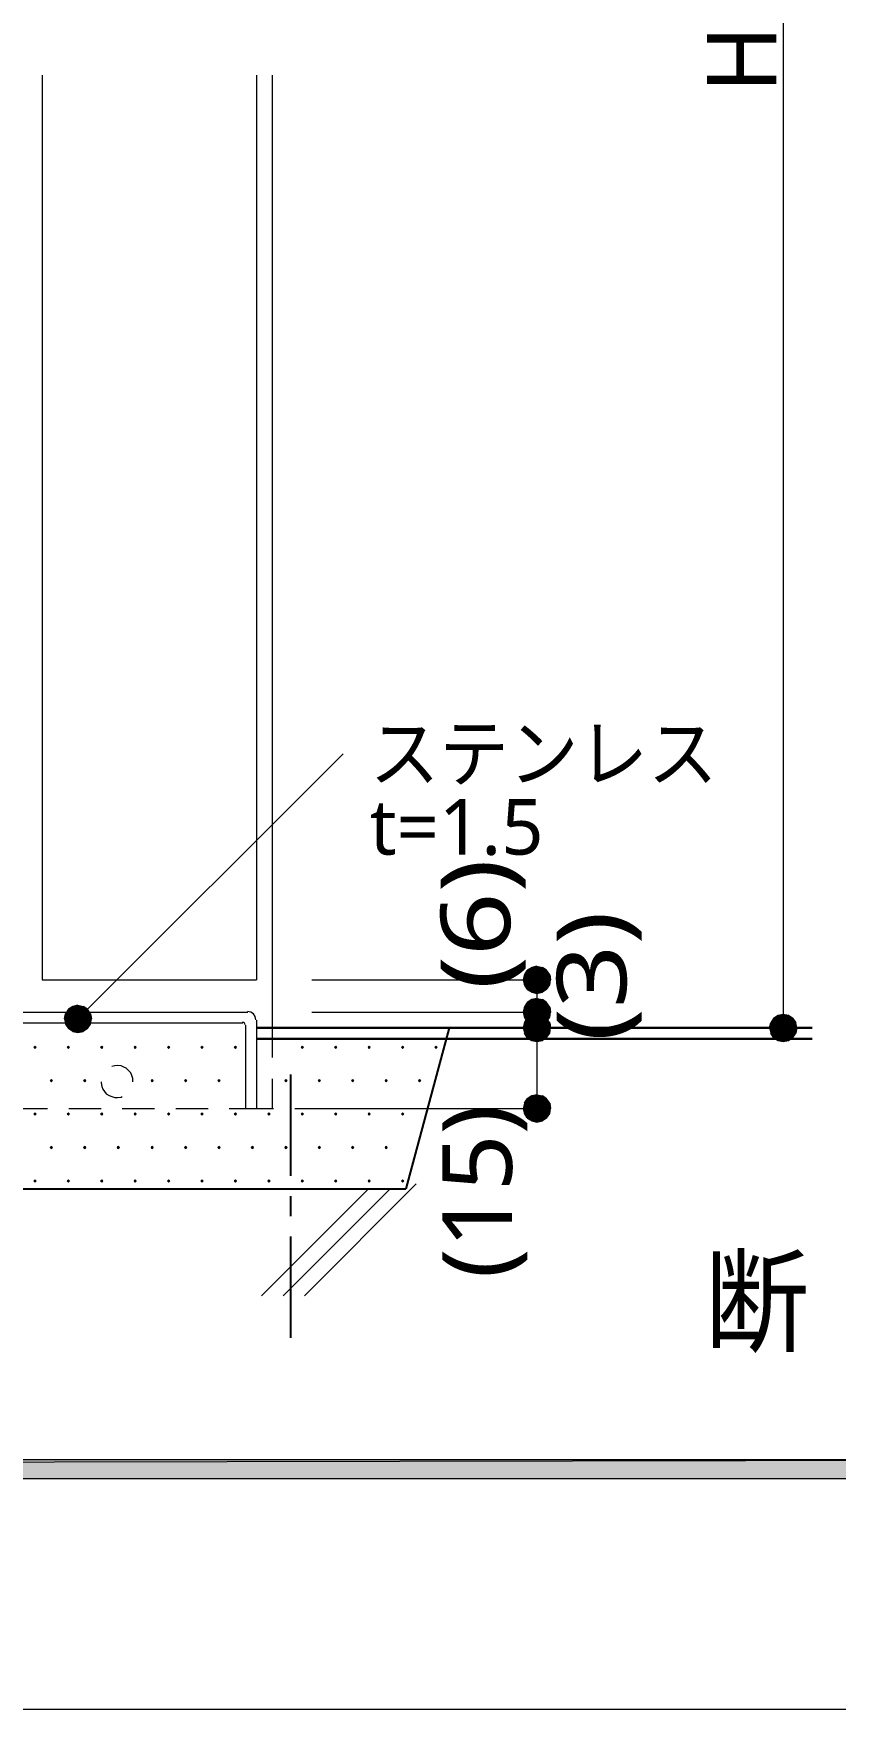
# Model space of a CAD drawing. Header units: millimetres. Extents: x 0 to 420, y 0 to 297.
# Drawn here: x 341.7 to 371.7, y 157 to 219.6 of the extents above; entities that cross this region are included whole.
import ezdxf
from ezdxf.enums import TextEntityAlignment as Align

# ---------------------------------------------------------------- set-up
doc = ezdxf.new("R2010")
doc.units = ezdxf.units.MM
doc.styles.add('kst32b', font='NotoSansJP-Variable.ttf')

msp = doc.modelspace()

# ---------------------------------------------------------------- hatches: boundary and pattern name
h = msp.add_hatch(color=7)
h.paths.add_polyline_path([(360.913, 184.616), (360.765, 184.721), (360.553, 184.256), (360.913, 184.616)])
h.paths.add_polyline_path([(360.765, 184.721), (360.553, 184.256), (360.553, 184.764), (360.765, 184.721)])
h.paths.add_polyline_path([(360.553, 184.256), (360.553, 184.764), (360.362, 184.721), (360.553, 184.256)])
h = msp.add_hatch(color=7)
h.paths.add_polyline_path([(360.362, 184.721), (360.193, 184.616), (360.553, 184.256), (360.362, 184.721)])
h.paths.add_polyline_path([(360.193, 184.616), (360.553, 184.256), (360.087, 184.446), (360.193, 184.616)])
h.paths.add_polyline_path([(360.553, 184.256), (360.087, 184.446), (360.045, 184.256), (360.553, 184.256)])
h = msp.add_hatch(color=7)
h.paths.add_polyline_path([(360.045, 184.256), (360.087, 184.065), (360.553, 184.256), (360.045, 184.256)])
h.paths.add_polyline_path([(360.087, 184.065), (360.553, 184.256), (360.193, 183.896), (360.087, 184.065)])
h.paths.add_polyline_path([(360.553, 184.256), (360.193, 183.896), (360.362, 183.79), (360.553, 184.256)])
for points in [[(360.362, 183.79), (360.553, 183.748), (360.553, 184.256), (360.362, 183.79)], [(343.218, 183.261), (343.048, 183.155), (343.408, 182.795), (343.218, 183.261)], [(360.362, 182.584), (360.553, 182.541), (360.553, 183.049), (360.362, 182.584)], [(360.362, 181.991), (360.553, 181.949), (360.553, 182.457), (360.362, 181.991)], [(369.295, 182.647), (369.252, 182.457), (369.761, 182.457), (369.295, 182.647)], [(370.226, 182.266), (370.268, 182.457), (369.761, 182.457), (370.226, 182.266)], [(341.799, 181.779), (341.778, 181.758), (341.757, 181.737), (341.778, 181.716), (341.799, 181.695), (341.821, 181.716), (341.842, 181.737), (341.821, 181.758), (341.799, 181.779)], [(343.048, 181.779), (343.027, 181.758), (343.006, 181.737), (343.027, 181.716), (343.048, 181.695), (343.069, 181.716), (343.091, 181.737), (343.069, 181.758), (343.048, 181.779)], [(344.297, 181.779), (344.276, 181.758), (344.255, 181.737), (344.276, 181.716), (344.297, 181.695), (344.318, 181.716), (344.339, 181.737), (344.318, 181.758), (344.297, 181.779)], [(345.546, 181.779), (345.525, 181.758), (345.504, 181.737), (345.525, 181.716), (345.546, 181.695), (345.567, 181.716), (345.588, 181.737), (345.567, 181.758), (345.546, 181.779)], [(346.795, 181.779), (346.773, 181.758), (346.752, 181.737), (346.773, 181.716), (346.795, 181.695), (346.816, 181.716), (346.837, 181.737), (346.816, 181.758), (346.795, 181.779)], [(348.044, 181.779), (348.022, 181.758), (348.001, 181.737), (348.022, 181.716), (348.044, 181.695), (348.065, 181.716), (348.086, 181.737), (348.065, 181.758), (348.044, 181.779)], [(349.292, 181.779), (349.271, 181.758), (349.25, 181.737), (349.271, 181.716), (349.292, 181.695), (349.313, 181.716), (349.335, 181.737), (349.313, 181.758), (349.292, 181.779)], [(351.79, 181.779), (351.769, 181.758), (351.748, 181.737), (351.769, 181.716), (351.79, 181.695), (351.811, 181.716), (351.832, 181.737), (351.811, 181.758), (351.79, 181.779)], [(353.039, 181.779), (353.018, 181.758), (352.996, 181.737), (353.018, 181.716), (353.039, 181.695), (353.06, 181.716), (353.081, 181.737), (353.06, 181.758), (353.039, 181.779)], [(354.288, 181.779), (354.266, 181.758), (354.245, 181.737), (354.266, 181.716), (354.288, 181.695), (354.309, 181.716), (354.33, 181.737), (354.309, 181.758), (354.288, 181.779)], [(355.537, 181.779), (355.515, 181.758), (355.494, 181.737), (355.515, 181.716), (355.537, 181.695), (355.558, 181.716), (355.579, 181.737), (355.558, 181.758), (355.537, 181.779)], [(356.785, 181.779), (356.764, 181.758), (356.743, 181.737), (356.764, 181.716), (356.785, 181.695), (356.806, 181.716), (356.828, 181.737), (356.806, 181.758), (356.785, 181.779)], [(342.413, 180.53), (342.392, 180.509), (342.371, 180.488), (342.392, 180.467), (342.413, 180.446), (342.434, 180.467), (342.455, 180.488), (342.434, 180.509), (342.413, 180.53)], [(343.662, 180.53), (343.641, 180.509), (343.62, 180.488), (343.641, 180.467), (343.662, 180.446), (343.683, 180.467), (343.704, 180.488), (343.683, 180.509), (343.662, 180.53)], [(346.181, 180.53), (346.16, 180.509), (346.138, 180.488), (346.16, 180.467), (346.181, 180.446), (346.202, 180.467), (346.223, 180.488), (346.202, 180.509), (346.181, 180.53)], [(347.43, 180.53), (347.409, 180.509), (347.387, 180.488), (347.409, 180.467), (347.43, 180.446), (347.451, 180.467), (347.472, 180.488), (347.451, 180.509), (347.43, 180.53)], [(348.679, 180.53), (348.657, 180.509), (348.636, 180.488), (348.657, 180.467), (348.679, 180.446), (348.7, 180.467), (348.721, 180.488), (348.7, 180.509), (348.679, 180.53)], [(351.176, 180.53), (351.155, 180.509), (351.134, 180.488), (351.155, 180.467), (351.176, 180.446), (351.197, 180.467), (351.219, 180.488), (351.197, 180.509), (351.176, 180.53)], [(352.425, 180.53), (352.404, 180.509), (352.383, 180.488), (352.404, 180.467), (352.425, 180.446), (352.446, 180.467), (352.467, 180.488), (352.446, 180.509), (352.425, 180.53)], [(353.674, 180.53), (353.653, 180.509), (353.631, 180.488), (353.653, 180.467), (353.674, 180.446), (353.695, 180.467), (353.716, 180.488), (353.695, 180.509), (353.674, 180.53)], [(354.923, 180.53), (354.902, 180.509), (354.88, 180.488), (354.902, 180.467), (354.923, 180.446), (354.944, 180.467), (354.965, 180.488), (354.944, 180.509), (354.923, 180.53)], [(356.171, 180.53), (356.15, 180.509), (356.129, 180.488), (356.15, 180.467), (356.171, 180.446), (356.193, 180.467), (356.214, 180.488), (356.193, 180.509), (356.171, 180.53)], [(341.799, 179.282), (341.778, 179.26), (341.757, 179.239), (341.778, 179.218), (341.799, 179.197), (341.821, 179.218), (341.842, 179.239), (341.821, 179.26), (341.799, 179.282)], [(343.048, 179.282), (343.027, 179.26), (343.006, 179.239), (343.027, 179.218), (343.048, 179.197), (343.069, 179.218), (343.091, 179.239), (343.069, 179.26), (343.048, 179.282)], [(344.297, 179.282), (344.276, 179.26), (344.255, 179.239), (344.276, 179.218), (344.297, 179.197), (344.318, 179.218), (344.339, 179.239), (344.318, 179.26), (344.297, 179.282)], [(345.546, 179.282), (345.525, 179.26), (345.504, 179.239), (345.525, 179.218), (345.546, 179.197), (345.567, 179.218), (345.588, 179.239), (345.567, 179.26), (345.546, 179.282)], [(346.795, 179.282), (346.773, 179.26), (346.752, 179.239), (346.773, 179.218), (346.795, 179.197), (346.816, 179.218), (346.837, 179.239), (346.816, 179.26), (346.795, 179.282)], [(348.044, 179.282), (348.022, 179.26), (348.001, 179.239), (348.022, 179.218), (348.044, 179.197), (348.065, 179.218), (348.086, 179.239), (348.065, 179.26), (348.044, 179.282)], [(349.292, 179.282), (349.271, 179.26), (349.25, 179.239), (349.271, 179.218), (349.292, 179.197), (349.313, 179.218), (349.335, 179.239), (349.313, 179.26), (349.292, 179.282)], [(350.541, 179.282), (350.52, 179.26), (350.499, 179.239), (350.52, 179.218), (350.541, 179.197), (350.562, 179.218), (350.584, 179.239), (350.562, 179.26), (350.541, 179.282)], [(351.79, 179.282), (351.769, 179.26), (351.748, 179.239), (351.769, 179.218), (351.79, 179.197), (351.811, 179.218), (351.832, 179.239), (351.811, 179.26), (351.79, 179.282)], [(353.039, 179.282), (353.018, 179.26), (352.996, 179.239), (353.018, 179.218), (353.039, 179.197), (353.06, 179.218), (353.081, 179.239), (353.06, 179.26), (353.039, 179.282)], [(354.288, 179.282), (354.266, 179.26), (354.245, 179.239), (354.266, 179.218), (354.288, 179.197), (354.309, 179.218), (354.33, 179.239), (354.309, 179.26), (354.288, 179.282)], [(355.537, 179.282), (355.515, 179.26), (355.494, 179.239), (355.515, 179.218), (355.537, 179.197), (355.558, 179.218), (355.579, 179.239), (355.558, 179.26), (355.537, 179.282)], [(360.362, 178.985), (360.553, 178.943), (360.553, 179.451), (360.362, 178.985)], [(342.413, 178.033), (342.392, 178.012), (342.371, 177.99), (342.392, 177.969), (342.413, 177.948), (342.434, 177.969), (342.455, 177.99), (342.434, 178.012), (342.413, 178.033)], [(343.662, 178.033), (343.641, 178.012), (343.62, 177.99), (343.641, 177.969), (343.662, 177.948), (343.683, 177.969), (343.704, 177.99), (343.683, 178.012), (343.662, 178.033)], [(344.911, 178.033), (344.89, 178.012), (344.869, 177.99), (344.89, 177.969), (344.911, 177.948), (344.932, 177.969), (344.953, 177.99), (344.932, 178.012), (344.911, 178.033)], [(346.181, 178.033), (346.16, 178.012), (346.138, 177.99), (346.16, 177.969), (346.181, 177.948), (346.202, 177.969), (346.223, 177.99), (346.202, 178.012), (346.181, 178.033)], [(347.43, 178.033), (347.409, 178.012), (347.387, 177.99), (347.409, 177.969), (347.43, 177.948), (347.451, 177.969), (347.472, 177.99), (347.451, 178.012), (347.43, 178.033)], [(348.679, 178.033), (348.657, 178.012), (348.636, 177.99), (348.657, 177.969), (348.679, 177.948), (348.7, 177.969), (348.721, 177.99), (348.7, 178.012), (348.679, 178.033)], [(349.927, 178.033), (349.906, 178.012), (349.885, 177.99), (349.906, 177.969), (349.927, 177.948), (349.948, 177.969), (349.97, 177.99), (349.948, 178.012), (349.927, 178.033)], [(351.176, 178.033), (351.155, 178.012), (351.134, 177.99), (351.155, 177.969), (351.176, 177.948), (351.197, 177.969), (351.219, 177.99), (351.197, 178.012), (351.176, 178.033)], [(352.425, 178.033), (352.404, 178.012), (352.383, 177.99), (352.404, 177.969), (352.425, 177.948), (352.446, 177.969), (352.467, 177.99), (352.446, 178.012), (352.425, 178.033)], [(353.674, 178.033), (353.653, 178.012), (353.631, 177.99), (353.653, 177.969), (353.674, 177.948), (353.695, 177.969), (353.716, 177.99), (353.695, 178.012), (353.674, 178.033)], [(354.923, 178.033), (354.902, 178.012), (354.88, 177.99), (354.902, 177.969), (354.923, 177.948), (354.944, 177.969), (354.965, 177.99), (354.944, 178.012), (354.923, 178.033)], [(341.799, 176.784), (341.778, 176.763), (341.757, 176.742), (341.778, 176.721), (341.799, 176.699), (341.821, 176.721), (341.842, 176.742), (341.821, 176.763), (341.799, 176.784)], [(343.048, 176.784), (343.027, 176.763), (343.006, 176.742), (343.027, 176.721), (343.048, 176.699), (343.069, 176.721), (343.091, 176.742), (343.069, 176.763), (343.048, 176.784)], [(344.297, 176.784), (344.276, 176.763), (344.255, 176.742), (344.276, 176.721), (344.297, 176.699), (344.318, 176.721), (344.339, 176.742), (344.318, 176.763), (344.297, 176.784)], [(345.546, 176.784), (345.525, 176.763), (345.504, 176.742), (345.525, 176.721), (345.546, 176.699), (345.567, 176.721), (345.588, 176.742), (345.567, 176.763), (345.546, 176.784)], [(346.795, 176.784), (346.773, 176.763), (346.752, 176.742), (346.773, 176.721), (346.795, 176.699), (346.816, 176.721), (346.837, 176.742), (346.816, 176.763), (346.795, 176.784)], [(348.044, 176.784), (348.022, 176.763), (348.001, 176.742), (348.022, 176.721), (348.044, 176.699), (348.065, 176.721), (348.086, 176.742), (348.065, 176.763), (348.044, 176.784)], [(349.292, 176.784), (349.271, 176.763), (349.25, 176.742), (349.271, 176.721), (349.292, 176.699), (349.313, 176.721), (349.335, 176.742), (349.313, 176.763), (349.292, 176.784)], [(350.541, 176.784), (350.52, 176.763), (350.499, 176.742), (350.52, 176.721), (350.541, 176.699), (350.562, 176.721), (350.584, 176.742), (350.562, 176.763), (350.541, 176.784)], [(351.79, 176.784), (351.769, 176.763), (351.748, 176.742), (351.769, 176.721), (351.79, 176.699), (351.811, 176.721), (351.832, 176.742), (351.811, 176.763), (351.79, 176.784)], [(353.039, 176.784), (353.018, 176.763), (352.996, 176.742), (353.018, 176.721), (353.039, 176.699), (353.06, 176.721), (353.081, 176.742), (353.06, 176.763), (353.039, 176.784)], [(354.288, 176.784), (354.266, 176.763), (354.245, 176.742), (354.266, 176.721), (354.288, 176.699), (354.309, 176.721), (354.33, 176.742), (354.309, 176.763), (354.288, 176.784)], [(355.537, 176.784), (355.515, 176.763), (355.494, 176.742), (355.515, 176.721), (355.537, 176.699), (355.558, 176.721), (355.579, 176.742), (355.558, 176.763), (355.537, 176.784)]]:
    msp.add_hatch(color=7).paths.add_polyline_path(points)
h = msp.add_hatch(color=7)
h.paths.add_polyline_path([(361.04, 184.065), (361.061, 184.256), (360.553, 184.256), (361.04, 184.065)])
h.paths.add_polyline_path([(361.061, 184.256), (360.553, 184.256), (361.04, 184.446), (361.061, 184.256)])
h.paths.add_polyline_path([(360.553, 184.256), (361.04, 184.446), (360.913, 184.616), (360.553, 184.256)])
h = msp.add_hatch(color=7)
h.paths.add_polyline_path([(360.553, 183.748), (360.765, 183.79), (360.553, 184.256), (360.553, 183.748)])
h.paths.add_polyline_path([(360.765, 183.79), (360.553, 184.256), (360.913, 183.896), (360.765, 183.79)])
h.paths.add_polyline_path([(360.553, 184.256), (360.913, 183.896), (361.04, 184.065), (360.553, 184.256)])
h = msp.add_hatch(color=7)
h.paths.add_polyline_path([(360.362, 183.515), (360.193, 183.409), (360.553, 183.049), (360.362, 183.515)])
h.paths.add_polyline_path([(360.193, 183.409), (360.553, 183.049), (360.087, 183.24), (360.193, 183.409)])
h.paths.add_polyline_path([(360.553, 183.049), (360.087, 183.24), (360.045, 183.049), (360.553, 183.049)])
h = msp.add_hatch(color=7)
h.paths.add_polyline_path([(360.913, 183.409), (360.765, 183.515), (360.553, 183.049), (360.913, 183.409)])
h.paths.add_polyline_path([(360.765, 183.515), (360.553, 183.049), (360.553, 183.557), (360.765, 183.515)])
h.paths.add_polyline_path([(360.553, 183.049), (360.553, 183.557), (360.362, 183.515), (360.553, 183.049)])
h = msp.add_hatch(color=7)
h.paths.add_polyline_path([(343.048, 183.155), (342.942, 182.986), (343.408, 182.795), (343.048, 183.155)])
h.paths.add_polyline_path([(342.942, 182.986), (343.408, 182.795), (342.9, 182.795), (342.942, 182.986)])
h.paths.add_polyline_path([(343.408, 182.795), (342.9, 182.795), (342.942, 182.605), (343.408, 182.795)])
h = msp.add_hatch(color=7)
h.paths.add_polyline_path([(343.768, 183.155), (343.598, 183.261), (343.408, 182.795), (343.768, 183.155)])
h.paths.add_polyline_path([(343.598, 183.261), (343.408, 182.795), (343.408, 183.303), (343.598, 183.261)])
h.paths.add_polyline_path([(343.408, 182.795), (343.408, 183.303), (343.218, 183.261), (343.408, 182.795)])
h = msp.add_hatch(color=7)
h.paths.add_polyline_path([(343.874, 182.605), (343.916, 182.795), (343.408, 182.795), (343.874, 182.605)])
h.paths.add_polyline_path([(343.916, 182.795), (343.408, 182.795), (343.874, 182.986), (343.916, 182.795)])
h.paths.add_polyline_path([(343.408, 182.795), (343.874, 182.986), (343.768, 183.155), (343.408, 182.795)])
h = msp.add_hatch(color=7)
h.paths.add_polyline_path([(360.045, 183.049), (360.087, 182.859), (360.553, 183.049), (360.045, 183.049)])
h.paths.add_polyline_path([(360.087, 182.859), (360.553, 183.049), (360.193, 182.689), (360.087, 182.859)])
h.paths.add_polyline_path([(360.553, 183.049), (360.193, 182.689), (360.362, 182.584), (360.553, 183.049)])
h = msp.add_hatch(color=7)
h.paths.add_polyline_path([(360.362, 182.922), (360.193, 182.816), (360.553, 182.457), (360.362, 182.922)])
h.paths.add_polyline_path([(360.193, 182.816), (360.553, 182.457), (360.087, 182.647), (360.193, 182.816)])
h.paths.add_polyline_path([(360.553, 182.457), (360.087, 182.647), (360.045, 182.457), (360.553, 182.457)])
h = msp.add_hatch(color=7)
h.paths.add_polyline_path([(360.913, 182.816), (360.765, 182.922), (360.553, 182.457), (360.913, 182.816)])
h.paths.add_polyline_path([(360.765, 182.922), (360.553, 182.457), (360.553, 182.965), (360.765, 182.922)])
h.paths.add_polyline_path([(360.553, 182.457), (360.553, 182.965), (360.362, 182.922), (360.553, 182.457)])
h = msp.add_hatch(color=7)
h.paths.add_polyline_path([(361.04, 182.859), (361.061, 183.049), (360.553, 183.049), (361.04, 182.859)])
h.paths.add_polyline_path([(361.061, 183.049), (360.553, 183.049), (361.04, 183.24), (361.061, 183.049)])
h.paths.add_polyline_path([(360.553, 183.049), (361.04, 183.24), (360.913, 183.409), (360.553, 183.049)])
h = msp.add_hatch(color=7)
h.paths.add_polyline_path([(360.553, 182.541), (360.765, 182.584), (360.553, 183.049), (360.553, 182.541)])
h.paths.add_polyline_path([(360.765, 182.584), (360.553, 183.049), (360.913, 182.689), (360.765, 182.584)])
h.paths.add_polyline_path([(360.553, 183.049), (360.913, 182.689), (361.04, 182.859), (360.553, 183.049)])
h = msp.add_hatch(color=7)
h.paths.add_polyline_path([(369.761, 182.965), (369.57, 182.922), (369.761, 182.457), (369.761, 182.965)])
h.paths.add_polyline_path([(369.57, 182.922), (369.761, 182.457), (369.401, 182.816), (369.57, 182.922)])
h.paths.add_polyline_path([(369.761, 182.457), (369.401, 182.816), (369.295, 182.647), (369.761, 182.457)])
h = msp.add_hatch(color=7)
h.paths.add_polyline_path([(369.951, 182.922), (369.761, 182.965), (369.761, 182.457), (369.951, 182.922)])
h.paths.add_polyline_path([(369.761, 182.965), (369.761, 182.457), (369.57, 182.922), (369.761, 182.965)])
h.paths.add_polyline_path([(369.761, 182.457), (369.57, 182.922), (369.401, 182.816), (369.761, 182.457)])
h = msp.add_hatch(color=7)
h.paths.add_polyline_path([(370.226, 182.647), (370.12, 182.816), (369.761, 182.457), (370.226, 182.647)])
h.paths.add_polyline_path([(370.12, 182.816), (369.761, 182.457), (369.951, 182.922), (370.12, 182.816)])
h.paths.add_polyline_path([(369.761, 182.457), (369.951, 182.922), (369.761, 182.965), (369.761, 182.457)])
h = msp.add_hatch(color=7)
h.paths.add_polyline_path([(370.268, 182.457), (370.226, 182.647), (369.761, 182.457), (370.268, 182.457)])
h.paths.add_polyline_path([(370.226, 182.647), (369.761, 182.457), (370.12, 182.816), (370.226, 182.647)])
h.paths.add_polyline_path([(369.761, 182.457), (370.12, 182.816), (369.951, 182.922), (369.761, 182.457)])
h = msp.add_hatch(color=7)
h.paths.add_polyline_path([(342.942, 182.605), (343.048, 182.436), (343.408, 182.795), (342.942, 182.605)])
h.paths.add_polyline_path([(343.048, 182.436), (343.408, 182.795), (343.218, 182.33), (343.048, 182.436)])
h.paths.add_polyline_path([(343.408, 182.795), (343.218, 182.33), (343.408, 182.287), (343.408, 182.795)])
h = msp.add_hatch(color=7)
h.paths.add_polyline_path([(343.408, 182.287), (343.598, 182.33), (343.408, 182.795), (343.408, 182.287)])
h.paths.add_polyline_path([(343.598, 182.33), (343.408, 182.795), (343.768, 182.436), (343.598, 182.33)])
h.paths.add_polyline_path([(343.408, 182.795), (343.768, 182.436), (343.874, 182.605), (343.408, 182.795)])
h = msp.add_hatch(color=7)
h.paths.add_polyline_path([(360.045, 182.457), (360.087, 182.266), (360.553, 182.457), (360.045, 182.457)])
h.paths.add_polyline_path([(360.087, 182.266), (360.553, 182.457), (360.193, 182.097), (360.087, 182.266)])
h.paths.add_polyline_path([(360.553, 182.457), (360.193, 182.097), (360.362, 181.991), (360.553, 182.457)])
h = msp.add_hatch(color=7)
h.paths.add_polyline_path([(361.04, 182.266), (361.061, 182.457), (360.553, 182.457), (361.04, 182.266)])
h.paths.add_polyline_path([(361.061, 182.457), (360.553, 182.457), (361.04, 182.647), (361.061, 182.457)])
h.paths.add_polyline_path([(360.553, 182.457), (361.04, 182.647), (360.913, 182.816), (360.553, 182.457)])
h = msp.add_hatch(color=7)
h.paths.add_polyline_path([(360.553, 181.949), (360.765, 181.991), (360.553, 182.457), (360.553, 181.949)])
h.paths.add_polyline_path([(360.765, 181.991), (360.553, 182.457), (360.913, 182.097), (360.765, 181.991)])
h.paths.add_polyline_path([(360.553, 182.457), (360.913, 182.097), (361.04, 182.266), (360.553, 182.457)])
h = msp.add_hatch(color=7)
h.paths.add_polyline_path([(369.401, 182.816), (369.295, 182.647), (369.761, 182.457), (369.401, 182.816)])
h.paths.add_polyline_path([(369.295, 182.647), (369.761, 182.457), (369.252, 182.457), (369.295, 182.647)])
h.paths.add_polyline_path([(369.761, 182.457), (369.252, 182.457), (369.295, 182.266), (369.761, 182.457)])
h = msp.add_hatch(color=7)
h.paths.add_polyline_path([(369.252, 182.457), (369.295, 182.266), (369.761, 182.457), (369.252, 182.457)])
h.paths.add_polyline_path([(369.295, 182.266), (369.761, 182.457), (369.401, 182.097), (369.295, 182.266)])
h.paths.add_polyline_path([(369.761, 182.457), (369.401, 182.097), (369.57, 181.991), (369.761, 182.457)])
h = msp.add_hatch(color=7)
h.paths.add_polyline_path([(369.295, 182.266), (369.401, 182.097), (369.761, 182.457), (369.295, 182.266)])
h.paths.add_polyline_path([(369.401, 182.097), (369.761, 182.457), (369.57, 181.991), (369.401, 182.097)])
h.paths.add_polyline_path([(369.761, 182.457), (369.57, 181.991), (369.761, 181.949), (369.761, 182.457)])
h = msp.add_hatch(color=7)
h.paths.add_polyline_path([(369.57, 181.991), (369.761, 181.949), (369.761, 182.457), (369.57, 181.991)])
h.paths.add_polyline_path([(369.761, 181.949), (369.761, 182.457), (369.951, 181.991), (369.761, 181.949)])
h.paths.add_polyline_path([(369.761, 182.457), (369.951, 181.991), (370.12, 182.097), (369.761, 182.457)])
h = msp.add_hatch(color=7)
h.paths.add_polyline_path([(370.12, 182.097), (370.226, 182.266), (369.761, 182.457), (370.12, 182.097)])
h.paths.add_polyline_path([(370.226, 182.266), (369.761, 182.457), (370.268, 182.457), (370.226, 182.266)])
h.paths.add_polyline_path([(369.761, 182.457), (370.268, 182.457), (370.226, 182.647), (369.761, 182.457)])
h = msp.add_hatch(color=7)
h.paths.add_polyline_path([(369.761, 181.949), (369.951, 181.991), (369.761, 182.457), (369.761, 181.949)])
h.paths.add_polyline_path([(369.951, 181.991), (369.761, 182.457), (370.12, 182.097), (369.951, 181.991)])
h.paths.add_polyline_path([(369.761, 182.457), (370.12, 182.097), (370.226, 182.266), (369.761, 182.457)])
h = msp.add_hatch(color=7)
h.paths.add_polyline_path([(360.362, 179.917), (360.193, 179.811), (360.553, 179.451), (360.362, 179.917)])
h.paths.add_polyline_path([(360.193, 179.811), (360.553, 179.451), (360.087, 179.642), (360.193, 179.811)])
h.paths.add_polyline_path([(360.553, 179.451), (360.087, 179.642), (360.045, 179.451), (360.553, 179.451)])
h = msp.add_hatch(color=7)
h.paths.add_polyline_path([(360.913, 179.811), (360.765, 179.917), (360.553, 179.451), (360.913, 179.811)])
h.paths.add_polyline_path([(360.765, 179.917), (360.553, 179.451), (360.553, 179.959), (360.765, 179.917)])
h.paths.add_polyline_path([(360.553, 179.451), (360.553, 179.959), (360.362, 179.917), (360.553, 179.451)])
h = msp.add_hatch(color=7)
h.paths.add_polyline_path([(361.04, 179.26), (361.061, 179.451), (360.553, 179.451), (361.04, 179.26)])
h.paths.add_polyline_path([(361.061, 179.451), (360.553, 179.451), (361.04, 179.642), (361.061, 179.451)])
h.paths.add_polyline_path([(360.553, 179.451), (361.04, 179.642), (360.913, 179.811), (360.553, 179.451)])
h = msp.add_hatch(color=7)
h.paths.add_polyline_path([(360.045, 179.451), (360.087, 179.26), (360.553, 179.451), (360.045, 179.451)])
h.paths.add_polyline_path([(360.087, 179.26), (360.553, 179.451), (360.193, 179.091), (360.087, 179.26)])
h.paths.add_polyline_path([(360.553, 179.451), (360.193, 179.091), (360.362, 178.985), (360.553, 179.451)])
h = msp.add_hatch(color=7)
h.paths.add_polyline_path([(360.553, 178.943), (360.765, 178.985), (360.553, 179.451), (360.553, 178.943)])
h.paths.add_polyline_path([(360.765, 178.985), (360.553, 179.451), (360.913, 179.091), (360.765, 178.985)])
h.paths.add_polyline_path([(360.553, 179.451), (360.913, 179.091), (361.04, 179.26), (360.553, 179.451)])
h = msp.add_hatch(color=7)
h.paths.add_polyline_path([(394.166, 165.629), (394.166, 166.328), (26.183, 165.629), (394.166, 165.629)])
h.paths.add_polyline_path([(394.166, 166.328), (26.183, 165.629), (26.183, 166.328), (394.166, 166.328)])

# ---------------------------------------------------------------- linework, layer by layer
at = {"lineweight": 13}
for points in [[(369.761, 249.851), (369.761, 182.457)], [(342.075, 218.059), (342.075, 184.256)], [(350.076, 218.059), (350.076, 184.256)], [(350.668, 218.059), (350.668, 182.457)], [(343.408, 182.795), (353.314, 192.701)], [(342.075, 184.256), (350.076, 184.256)], [(352.15, 184.256), (360.553, 184.256)], [(360.553, 184.256), (360.553, 183.049), (360.553, 182.457), (360.553, 179.451)], [(339.365, 183.049), (349.758, 183.049)], [(350.054, 182.764), (350.03, 182.883), (349.964, 182.981), (349.867, 183.046), (349.747, 183.071)], [(352.15, 183.049), (360.553, 183.049)], [(339.175, 182.647), (349.568, 182.647)], [(349.652, 182.573), (349.645, 182.61), (349.624, 182.64), (349.594, 182.661), (349.557, 182.668)], [(349.673, 182.562), (349.673, 179.451)], [(350.076, 182.753), (350.076, 179.451)], [(350.668, 182.457), (350.668, 181.356)], [(345.461, 180.446), (345.461, 180.573), (345.419, 180.679), (345.377, 180.784), (345.292, 180.869), (345.207, 180.954), (345.122, 180.996), (345.017, 181.038), (344.89, 181.06), (344.784, 181.038), (344.678, 181.017)], [(344.276, 180.446), (344.276, 180.403), (344.297, 180.276), (344.339, 180.171), (344.403, 180.086), (344.466, 180.001), (344.572, 179.938), (344.678, 179.896), (344.784, 179.853), (344.89, 179.853), (345.017, 179.874), (345.059, 179.896)], [(350.668, 180.552), (350.668, 179.451)], [(341.059, 179.451), (342.265, 179.451)], [(343.069, 179.451), (344.276, 179.451)], [(345.059, 179.451), (346.266, 179.451)], [(347.07, 179.451), (348.276, 179.451)], [(349.06, 179.451), (350.076, 179.451)], [(349.673, 179.451), (350.076, 179.451)], [(350.076, 179.451), (350.711, 179.451)], [(351.515, 179.451), (352.15, 179.451)], [(352.15, 179.451), (360.553, 179.451)], [(359.918, 179.451), (360.553, 179.451)], [(356.045, 176.636), (351.875, 172.445)], [(354.266, 176.445), (350.266, 172.445)], [(355.071, 176.445), (351.07, 172.445)], [(394.166, 156.993), (26.183, 156.993)]]:
    msp.add_lwpolyline(points, dxfattribs=at)
at = {"lineweight": 0}
for points in [[(360.553, 184.256), (360.553, 184.764), (360.362, 184.721)], [(360.765, 184.721), (360.553, 184.256), (360.553, 184.764)], [(360.553, 184.256), (360.087, 184.446), (360.045, 184.256)], [(360.045, 184.256), (360.087, 184.065), (360.553, 184.256)], [(360.193, 184.616), (360.553, 184.256), (360.087, 184.446)], [(360.087, 184.065), (360.553, 184.256), (360.193, 183.896)], [(360.362, 184.721), (360.193, 184.616), (360.553, 184.256)], [(360.553, 184.256), (360.193, 183.896), (360.362, 183.79)], [(360.362, 183.79), (360.553, 183.748), (360.553, 184.256)], [(360.913, 184.616), (360.765, 184.721), (360.553, 184.256)], [(360.553, 184.256), (361.04, 184.446), (360.913, 184.616)], [(361.061, 184.256), (360.553, 184.256), (361.04, 184.446)], [(360.553, 183.748), (360.765, 183.79), (360.553, 184.256)], [(360.765, 183.79), (360.553, 184.256), (360.913, 183.896)], [(360.553, 184.256), (360.913, 183.896), (361.04, 184.065)], [(361.04, 184.065), (361.061, 184.256), (360.553, 184.256)], [(360.362, 183.515), (360.193, 183.409), (360.553, 183.049)], [(360.553, 183.049), (360.553, 183.557), (360.362, 183.515)], [(360.765, 183.515), (360.553, 183.049), (360.553, 183.557)], [(360.913, 183.409), (360.765, 183.515), (360.553, 183.049)], [(342.942, 182.986), (343.408, 182.795), (342.9, 182.795)], [(343.048, 183.155), (342.942, 182.986), (343.408, 182.795)], [(343.218, 183.261), (343.048, 183.155), (343.408, 182.795)], [(343.408, 182.795), (343.408, 183.303), (343.218, 183.261)], [(343.598, 183.261), (343.408, 182.795), (343.408, 183.303)], [(343.768, 183.155), (343.598, 183.261), (343.408, 182.795)], [(343.408, 182.795), (343.874, 182.986), (343.768, 183.155)], [(343.916, 182.795), (343.408, 182.795), (343.874, 182.986)], [(360.553, 183.049), (360.087, 183.24), (360.045, 183.049)], [(360.045, 183.049), (360.087, 182.859), (360.553, 183.049)], [(360.193, 183.409), (360.553, 183.049), (360.087, 183.24)], [(360.087, 182.859), (360.553, 183.049), (360.193, 182.689)], [(360.553, 183.049), (360.193, 182.689), (360.362, 182.584)], [(360.362, 182.922), (360.193, 182.816), (360.553, 182.457)], [(360.362, 182.584), (360.553, 182.541), (360.553, 183.049)], [(360.553, 182.457), (360.553, 182.965), (360.362, 182.922)], [(360.553, 183.049), (361.04, 183.24), (360.913, 183.409)], [(361.061, 183.049), (360.553, 183.049), (361.04, 183.24)], [(360.553, 182.541), (360.765, 182.584), (360.553, 183.049)], [(360.765, 182.584), (360.553, 183.049), (360.913, 182.689)], [(360.553, 183.049), (360.913, 182.689), (361.04, 182.859)], [(361.04, 182.859), (361.061, 183.049), (360.553, 183.049)], [(360.765, 182.922), (360.553, 182.457), (360.553, 182.965)], [(360.913, 182.816), (360.765, 182.922), (360.553, 182.457)], [(369.761, 182.457), (369.57, 182.922), (369.401, 182.816)], [(369.57, 182.922), (369.761, 182.457), (369.401, 182.816)], [(369.761, 182.965), (369.761, 182.457), (369.57, 182.922)], [(369.761, 182.965), (369.57, 182.922), (369.761, 182.457)], [(369.951, 182.922), (369.761, 182.965), (369.761, 182.457)], [(369.761, 182.457), (369.951, 182.922), (369.761, 182.965)], [(369.761, 182.457), (370.12, 182.816), (369.951, 182.922)], [(370.12, 182.816), (369.761, 182.457), (369.951, 182.922)], [(343.408, 182.795), (342.9, 182.795), (342.942, 182.605)], [(342.942, 182.605), (343.048, 182.436), (343.408, 182.795)], [(343.048, 182.436), (343.408, 182.795), (343.218, 182.33)], [(343.408, 182.795), (343.218, 182.33), (343.408, 182.287)], [(343.408, 182.287), (343.598, 182.33), (343.408, 182.795)], [(343.598, 182.33), (343.408, 182.795), (343.768, 182.436)], [(343.408, 182.795), (343.768, 182.436), (343.874, 182.605)], [(343.874, 182.605), (343.916, 182.795), (343.408, 182.795)], [(360.553, 182.457), (360.087, 182.647), (360.045, 182.457)], [(360.045, 182.457), (360.087, 182.266), (360.553, 182.457)], [(360.193, 182.816), (360.553, 182.457), (360.087, 182.647)], [(360.087, 182.266), (360.553, 182.457), (360.193, 182.097)], [(360.553, 182.457), (360.193, 182.097), (360.362, 181.991)], [(360.362, 181.991), (360.553, 181.949), (360.553, 182.457)], [(360.553, 182.457), (361.04, 182.647), (360.913, 182.816)], [(361.061, 182.457), (360.553, 182.457), (361.04, 182.647)], [(360.553, 181.949), (360.765, 181.991), (360.553, 182.457)], [(360.765, 181.991), (360.553, 182.457), (360.913, 182.097)], [(360.553, 182.457), (360.913, 182.097), (361.04, 182.266)], [(361.04, 182.266), (361.061, 182.457), (360.553, 182.457)], [(369.295, 182.647), (369.761, 182.457), (369.252, 182.457)], [(369.295, 182.647), (369.252, 182.457), (369.761, 182.457)], [(369.761, 182.457), (369.252, 182.457), (369.295, 182.266)], [(369.252, 182.457), (369.295, 182.266), (369.761, 182.457)], [(369.401, 182.816), (369.295, 182.647), (369.761, 182.457)], [(369.761, 182.457), (369.401, 182.816), (369.295, 182.647)], [(369.295, 182.266), (369.401, 182.097), (369.761, 182.457)], [(369.295, 182.266), (369.761, 182.457), (369.401, 182.097)], [(369.401, 182.097), (369.761, 182.457), (369.57, 181.991)], [(369.761, 182.457), (369.401, 182.097), (369.57, 181.991)], [(369.761, 182.457), (369.57, 181.991), (369.761, 181.949)], [(369.57, 181.991), (369.761, 181.949), (369.761, 182.457)], [(370.226, 182.647), (369.761, 182.457), (370.12, 182.816)], [(370.226, 182.647), (370.12, 182.816), (369.761, 182.457)], [(370.268, 182.457), (370.226, 182.647), (369.761, 182.457)], [(369.761, 182.457), (370.268, 182.457), (370.226, 182.647)], [(369.761, 181.949), (369.951, 181.991), (369.761, 182.457)], [(369.951, 181.991), (369.761, 182.457), (370.12, 182.097)], [(369.761, 182.457), (370.12, 182.097), (370.226, 182.266)], [(370.226, 182.266), (370.268, 182.457), (369.761, 182.457)], [(369.761, 181.949), (369.761, 182.457), (369.951, 181.991)], [(369.761, 182.457), (369.951, 181.991), (370.12, 182.097)], [(370.12, 182.097), (370.226, 182.266), (369.761, 182.457)], [(370.226, 182.266), (369.761, 182.457), (370.268, 182.457)], [(341.799, 181.779), (341.778, 181.758), (341.757, 181.737), (341.778, 181.716), (341.799, 181.695), (341.821, 181.716), (341.842, 181.737), (341.821, 181.758)], [(343.048, 181.779), (343.027, 181.758), (343.006, 181.737), (343.027, 181.716), (343.048, 181.695), (343.069, 181.716), (343.091, 181.737), (343.069, 181.758)], [(344.297, 181.779), (344.276, 181.758), (344.255, 181.737), (344.276, 181.716), (344.297, 181.695), (344.318, 181.716), (344.339, 181.737), (344.318, 181.758)], [(345.546, 181.779), (345.525, 181.758), (345.504, 181.737), (345.525, 181.716), (345.546, 181.695), (345.567, 181.716), (345.588, 181.737), (345.567, 181.758)], [(346.795, 181.779), (346.773, 181.758), (346.752, 181.737), (346.773, 181.716), (346.795, 181.695), (346.816, 181.716), (346.837, 181.737), (346.816, 181.758)], [(348.044, 181.779), (348.022, 181.758), (348.001, 181.737), (348.022, 181.716), (348.044, 181.695), (348.065, 181.716), (348.086, 181.737), (348.065, 181.758)], [(349.292, 181.779), (349.271, 181.758), (349.25, 181.737), (349.271, 181.716), (349.292, 181.695), (349.313, 181.716), (349.335, 181.737), (349.313, 181.758)], [(351.79, 181.779), (351.769, 181.758), (351.748, 181.737), (351.769, 181.716), (351.79, 181.695), (351.811, 181.716), (351.832, 181.737), (351.811, 181.758)], [(353.039, 181.779), (353.018, 181.758), (352.996, 181.737), (353.018, 181.716), (353.039, 181.695), (353.06, 181.716), (353.081, 181.737), (353.06, 181.758)], [(354.288, 181.779), (354.266, 181.758), (354.245, 181.737), (354.266, 181.716), (354.288, 181.695), (354.309, 181.716), (354.33, 181.737), (354.309, 181.758)], [(355.537, 181.779), (355.515, 181.758), (355.494, 181.737), (355.515, 181.716), (355.537, 181.695), (355.558, 181.716), (355.579, 181.737), (355.558, 181.758)], [(356.785, 181.779), (356.764, 181.758), (356.743, 181.737), (356.764, 181.716), (356.785, 181.695), (356.806, 181.716), (356.828, 181.737), (356.806, 181.758)], [(342.413, 180.53), (342.392, 180.509), (342.371, 180.488), (342.392, 180.467), (342.413, 180.446), (342.434, 180.467), (342.455, 180.488), (342.434, 180.509)], [(343.662, 180.53), (343.641, 180.509), (343.62, 180.488), (343.641, 180.467), (343.662, 180.446), (343.683, 180.467), (343.704, 180.488), (343.683, 180.509)], [(346.181, 180.53), (346.16, 180.509), (346.138, 180.488), (346.16, 180.467), (346.181, 180.446), (346.202, 180.467), (346.223, 180.488), (346.202, 180.509)], [(347.43, 180.53), (347.409, 180.509), (347.387, 180.488), (347.409, 180.467), (347.43, 180.446), (347.451, 180.467), (347.472, 180.488), (347.451, 180.509)], [(348.679, 180.53), (348.657, 180.509), (348.636, 180.488), (348.657, 180.467), (348.679, 180.446), (348.7, 180.467), (348.721, 180.488), (348.7, 180.509)], [(351.176, 180.53), (351.155, 180.509), (351.134, 180.488), (351.155, 180.467), (351.176, 180.446), (351.197, 180.467), (351.219, 180.488), (351.197, 180.509)], [(352.425, 180.53), (352.404, 180.509), (352.383, 180.488), (352.404, 180.467), (352.425, 180.446), (352.446, 180.467), (352.467, 180.488), (352.446, 180.509)], [(353.674, 180.53), (353.653, 180.509), (353.631, 180.488), (353.653, 180.467), (353.674, 180.446), (353.695, 180.467), (353.716, 180.488), (353.695, 180.509)], [(354.923, 180.53), (354.902, 180.509), (354.88, 180.488), (354.902, 180.467), (354.923, 180.446), (354.944, 180.467), (354.965, 180.488), (354.944, 180.509)], [(356.171, 180.53), (356.15, 180.509), (356.129, 180.488), (356.15, 180.467), (356.171, 180.446), (356.193, 180.467), (356.214, 180.488), (356.193, 180.509)], [(360.193, 179.811), (360.553, 179.451), (360.087, 179.642)], [(360.362, 179.917), (360.193, 179.811), (360.553, 179.451)], [(360.553, 179.451), (360.553, 179.959), (360.362, 179.917)], [(360.765, 179.917), (360.553, 179.451), (360.553, 179.959)], [(360.913, 179.811), (360.765, 179.917), (360.553, 179.451)], [(360.553, 179.451), (361.04, 179.642), (360.913, 179.811)], [(341.799, 179.282), (341.778, 179.26), (341.757, 179.239), (341.778, 179.218), (341.799, 179.197), (341.821, 179.218), (341.842, 179.239), (341.821, 179.26)], [(343.048, 179.282), (343.027, 179.26), (343.006, 179.239), (343.027, 179.218), (343.048, 179.197), (343.069, 179.218), (343.091, 179.239), (343.069, 179.26)], [(344.297, 179.282), (344.276, 179.26), (344.255, 179.239), (344.276, 179.218), (344.297, 179.197), (344.318, 179.218), (344.339, 179.239), (344.318, 179.26)], [(345.546, 179.282), (345.525, 179.26), (345.504, 179.239), (345.525, 179.218), (345.546, 179.197), (345.567, 179.218), (345.588, 179.239), (345.567, 179.26)], [(346.795, 179.282), (346.773, 179.26), (346.752, 179.239), (346.773, 179.218), (346.795, 179.197), (346.816, 179.218), (346.837, 179.239), (346.816, 179.26)], [(348.044, 179.282), (348.022, 179.26), (348.001, 179.239), (348.022, 179.218), (348.044, 179.197), (348.065, 179.218), (348.086, 179.239), (348.065, 179.26)], [(349.292, 179.282), (349.271, 179.26), (349.25, 179.239), (349.271, 179.218), (349.292, 179.197), (349.313, 179.218), (349.335, 179.239), (349.313, 179.26)], [(350.541, 179.282), (350.52, 179.26), (350.499, 179.239), (350.52, 179.218), (350.541, 179.197), (350.562, 179.218), (350.584, 179.239), (350.562, 179.26)], [(351.79, 179.282), (351.769, 179.26), (351.748, 179.239), (351.769, 179.218), (351.79, 179.197), (351.811, 179.218), (351.832, 179.239), (351.811, 179.26)], [(353.039, 179.282), (353.018, 179.26), (352.996, 179.239), (353.018, 179.218), (353.039, 179.197), (353.06, 179.218), (353.081, 179.239), (353.06, 179.26)], [(354.288, 179.282), (354.266, 179.26), (354.245, 179.239), (354.266, 179.218), (354.288, 179.197), (354.309, 179.218), (354.33, 179.239), (354.309, 179.26)], [(355.537, 179.282), (355.515, 179.26), (355.494, 179.239), (355.515, 179.218), (355.537, 179.197), (355.558, 179.218), (355.579, 179.239), (355.558, 179.26)], [(360.553, 179.451), (360.087, 179.642), (360.045, 179.451)], [(360.045, 179.451), (360.087, 179.26), (360.553, 179.451)], [(360.087, 179.26), (360.553, 179.451), (360.193, 179.091)], [(360.553, 179.451), (360.193, 179.091), (360.362, 178.985)], [(360.362, 178.985), (360.553, 178.943), (360.553, 179.451)], [(361.061, 179.451), (360.553, 179.451), (361.04, 179.642)], [(360.553, 178.943), (360.765, 178.985), (360.553, 179.451)], [(360.765, 178.985), (360.553, 179.451), (360.913, 179.091)], [(360.553, 179.451), (360.913, 179.091), (361.04, 179.26)], [(361.04, 179.26), (361.061, 179.451), (360.553, 179.451)], [(342.413, 178.033), (342.392, 178.012), (342.371, 177.99), (342.392, 177.969), (342.413, 177.948), (342.434, 177.969), (342.455, 177.99), (342.434, 178.012)], [(343.662, 178.033), (343.641, 178.012), (343.62, 177.99), (343.641, 177.969), (343.662, 177.948), (343.683, 177.969), (343.704, 177.99), (343.683, 178.012)], [(344.911, 178.033), (344.89, 178.012), (344.869, 177.99), (344.89, 177.969), (344.911, 177.948), (344.932, 177.969), (344.953, 177.99), (344.932, 178.012)], [(346.181, 178.033), (346.16, 178.012), (346.138, 177.99), (346.16, 177.969), (346.181, 177.948), (346.202, 177.969), (346.223, 177.99), (346.202, 178.012)], [(347.43, 178.033), (347.409, 178.012), (347.387, 177.99), (347.409, 177.969), (347.43, 177.948), (347.451, 177.969), (347.472, 177.99), (347.451, 178.012)], [(348.679, 178.033), (348.657, 178.012), (348.636, 177.99), (348.657, 177.969), (348.679, 177.948), (348.7, 177.969), (348.721, 177.99), (348.7, 178.012)], [(349.927, 178.033), (349.906, 178.012), (349.885, 177.99), (349.906, 177.969), (349.927, 177.948), (349.948, 177.969), (349.97, 177.99), (349.948, 178.012)], [(351.176, 178.033), (351.155, 178.012), (351.134, 177.99), (351.155, 177.969), (351.176, 177.948), (351.197, 177.969), (351.219, 177.99), (351.197, 178.012)], [(352.425, 178.033), (352.404, 178.012), (352.383, 177.99), (352.404, 177.969), (352.425, 177.948), (352.446, 177.969), (352.467, 177.99), (352.446, 178.012)], [(353.674, 178.033), (353.653, 178.012), (353.631, 177.99), (353.653, 177.969), (353.674, 177.948), (353.695, 177.969), (353.716, 177.99), (353.695, 178.012)], [(354.923, 178.033), (354.902, 178.012), (354.88, 177.99), (354.902, 177.969), (354.923, 177.948), (354.944, 177.969), (354.965, 177.99), (354.944, 178.012)], [(341.799, 176.784), (341.778, 176.763), (341.757, 176.742), (341.778, 176.721), (341.799, 176.699), (341.821, 176.721), (341.842, 176.742), (341.821, 176.763)], [(343.048, 176.784), (343.027, 176.763), (343.006, 176.742), (343.027, 176.721), (343.048, 176.699), (343.069, 176.721), (343.091, 176.742), (343.069, 176.763)], [(344.297, 176.784), (344.276, 176.763), (344.255, 176.742), (344.276, 176.721), (344.297, 176.699), (344.318, 176.721), (344.339, 176.742), (344.318, 176.763)], [(345.546, 176.784), (345.525, 176.763), (345.504, 176.742), (345.525, 176.721), (345.546, 176.699), (345.567, 176.721), (345.588, 176.742), (345.567, 176.763)], [(346.795, 176.784), (346.773, 176.763), (346.752, 176.742), (346.773, 176.721), (346.795, 176.699), (346.816, 176.721), (346.837, 176.742), (346.816, 176.763)], [(348.044, 176.784), (348.022, 176.763), (348.001, 176.742), (348.022, 176.721), (348.044, 176.699), (348.065, 176.721), (348.086, 176.742), (348.065, 176.763)], [(349.292, 176.784), (349.271, 176.763), (349.25, 176.742), (349.271, 176.721), (349.292, 176.699), (349.313, 176.721), (349.335, 176.742), (349.313, 176.763)], [(350.541, 176.784), (350.52, 176.763), (350.499, 176.742), (350.52, 176.721), (350.541, 176.699), (350.562, 176.721), (350.584, 176.742), (350.562, 176.763)], [(351.79, 176.784), (351.769, 176.763), (351.748, 176.742), (351.769, 176.721), (351.79, 176.699), (351.811, 176.721), (351.832, 176.742), (351.811, 176.763)], [(353.039, 176.784), (353.018, 176.763), (352.996, 176.742), (353.018, 176.721), (353.039, 176.699), (353.06, 176.721), (353.081, 176.742), (353.06, 176.763)], [(354.288, 176.784), (354.266, 176.763), (354.245, 176.742), (354.266, 176.721), (354.288, 176.699), (354.309, 176.721), (354.33, 176.742), (354.309, 176.763)], [(355.537, 176.784), (355.515, 176.763), (355.494, 176.742), (355.515, 176.721), (355.537, 176.699), (355.558, 176.721), (355.579, 176.742), (355.558, 176.763)], [(394.166, 165.629), (394.166, 166.328), (26.183, 165.629)], [(394.166, 166.328), (26.183, 165.629), (26.183, 166.328)]]:
    msp.add_lwpolyline(points, close=True, dxfattribs=at)
at = {"lineweight": 30}
for points in [[(350.076, 182.457), (370.84, 182.457)], [(350.076, 182.054), (370.84, 182.054)]]:
    msp.add_lwpolyline(points, dxfattribs=at)
at = {"lineweight": 25}
for points in [[(357.272, 182.457), (355.663, 176.445)], [(351.367, 176.932), (351.367, 180.721)], [(321.67, 176.445), (355.663, 176.445)], [(351.367, 175.429), (351.367, 176.17)], [(351.367, 170.878), (351.367, 174.667)]]:
    msp.add_lwpolyline(points, dxfattribs=at)

# ---------------------------------------------------------------- texts
at = {"style": 'kst32b'}
msp.add_text('H', height=2.599, rotation=90, dxfattribs=at).set_placement((369.507, 217.403))
for s, height, p, p2 in [('ステンレス', 2.0791, (354.309, 191.685), (367.303, 191.685)), ('t=1.5', 2.0791, (354.309, 188.934), (360.806, 188.934)), ('(6)', 2.5989, (359.558, 183.896), (359.558, 188.769)), ('(3)', 2.5989, (363.897, 181.949), (363.897, 186.822)), ('(15)', 2.5989, (359.622, 173.101), (359.622, 179.598)), ('断\u3000面', 3.1187, (366.818, 170.688), (378.513, 170.688))]:
    msp.add_text(s, height=height, dxfattribs=at).set_placement(p, p2, align=Align.FIT)

doc.saveas('drawing.dxf')
